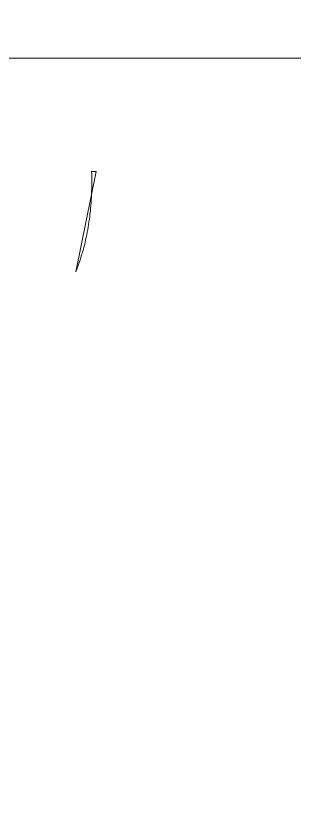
# Model space of a CAD drawing. Header units: centimetres. Extents: x -9.8 to 10, y -7 to 14.1.
# Drawn here: x 8.158 to 8.613, y -5.656 to -4.351 of the extents above; entities that cross this region are included whole.
import ezdxf

# ---------------------------------------------------------------- set-up
doc = ezdxf.new("R2010")
doc.units = ezdxf.units.CM
doc.header["$MEASUREMENT"] = 0
doc.layers.add('layer 1', color=7, linetype='Continuous')

msp = doc.modelspace()

# ---------------------------------------------------------------- linework, layer by layer
at = {"layer": 'layer 1', "color": 114, "lineweight": 9}
for points in [[(-9.82468, 2.6971), (-9.82468, 2.6971), (9.96952, 2.6971), (9.96952, 2.6971), (9.96952, 2.6971), (9.96952, 2.6971), (9.96952, -6.95964), (9.96952, -6.95964), (9.96952, -6.95964), (9.96952, -6.95964), (-9.82468, -6.95964), (-9.82468, -6.95964), (-9.82468, -6.95964), (-9.82468, -6.95964), (-9.82468, 2.6971), (-9.82468, 2.6971)], [(-9.57944, 2.4229), (-9.57944, 2.4229), (9.72428, 2.4229), (9.72428, 2.4229), (9.72428, 2.4229), (9.72428, 2.4229), (9.72428, -6.74336), (9.72428, -6.74336), (9.72428, -6.74336), (9.72428, -6.74336), (-9.57944, -6.74336), (-9.57944, -6.74336), (-9.57944, -6.74336), (-9.57944, -6.74336), (-9.57944, 2.4229), (-9.57944, 2.4229)]]:
    msp.add_open_spline(points, degree=3, knots=[0, 0, 0, 0, 0.2, 0.2, 0.2, 0.2, 0.4, 0.4, 0.4, 0.4, 0.6, 0.6, 0.6, 0.6, 1, 1, 1, 1], dxfattribs=at)
at = {"layer": 'layer 1', "color": 177, "lineweight": 9}
for points, knots in [([(8.2899, -4.42055), (8.2899, -4.42055), (8.5993, -4.42055), (8.5993, -4.42055), (8.5993, -4.42055), (8.5993, -4.42055), (9.59126, -4.42055), (9.59126, -4.42055), (9.59126, -4.42055), (9.59126, -4.42055), (9.59126, -2.13117), (9.59126, -2.13117), (9.59126, -2.13117), (9.59126, -2.13117), (8.5993, -2.13117), (8.5993, -2.13117), (8.5993, -2.13117), (8.5993, -2.13117), (8.2899, -2.13117), (8.2899, -2.13117), (8.2899, -2.13117), (8.2899, -2.13117), (7.30229, -2.13117), (7.30229, -2.13117), (7.30229, -2.13117), (7.30229, -2.13117), (7.30229, -4.42055), (7.30229, -4.42055), (7.30229, -4.42055), (7.30229, -4.42055), (8.2899, -4.42055), (8.2899, -4.42055)], [0, 0, 0, 0, 0.1111111, 0.1111111, 0.1111111, 0.1111111, 0.2222222, 0.2222222, 0.2222222, 0.2222222, 0.3333333, 0.3333333, 0.3333333, 0.3333333, 0.4444444, 0.4444444, 0.4444444, 0.4444444, 0.5555556, 0.5555556, 0.5555556, 0.5555556, 0.6666667, 0.6666667, 0.6666667, 0.6666667, 0.7777778, 0.7777778, 0.7777778, 0.7777778, 1, 1, 1, 1]), ([(8.2899, -6.70952), (8.2899, -6.70952), (8.5993, -6.70952), (8.5993, -6.70952), (8.5993, -6.70952), (8.5993, -6.70952), (9.59126, -6.70952), (9.59126, -6.70952), (9.59126, -6.70952), (9.59126, -6.70952), (9.59126, -4.42055), (9.59126, -4.42055), (9.59126, -4.42055), (9.59126, -4.42055), (8.5993, -4.42055), (8.5993, -4.42055), (8.5993, -4.42055), (8.5993, -4.42055), (8.2899, -4.42055), (8.2899, -4.42055), (8.2899, -4.42055), (8.2899, -4.42055), (7.30229, -4.42055), (7.30229, -4.42055), (7.30229, -4.42055), (7.30229, -4.42055), (7.30229, -6.70952), (7.30229, -6.70952), (7.30229, -6.70952), (7.30229, -6.70952), (8.2899, -6.70952), (8.2899, -6.70952)], [0, 0, 0, 0, 0.1111111, 0.1111111, 0.1111111, 0.1111111, 0.2222222, 0.2222222, 0.2222222, 0.2222222, 0.3333333, 0.3333333, 0.3333333, 0.3333333, 0.4444444, 0.4444444, 0.4444444, 0.4444444, 0.5555556, 0.5555556, 0.5555556, 0.5555556, 0.6666667, 0.6666667, 0.6666667, 0.6666667, 0.7777778, 0.7777778, 0.7777778, 0.7777778, 1, 1, 1, 1]), ([(8.25626, -4.77066), (8.25626, -4.77066), (8.25626, -4.77066), (8.25626, -4.77066), (8.25626, -4.77066), (8.25626, -4.77066), (8.25709, -4.76879), (8.25709, -4.76879), (8.25709, -4.76879), (8.25709, -4.76879), (8.25792, -4.76671), (8.25792, -4.76671), (8.25792, -4.76671), (8.25792, -4.76671), (8.25854, -4.76484), (8.25854, -4.76484), (8.25854, -4.76484), (8.25854, -4.76484), (8.25937, -4.76277), (8.25937, -4.76277), (8.25937, -4.76277), (8.25937, -4.76277), (8.25999, -4.7609), (8.25999, -4.7609), (8.25999, -4.7609), (8.25999, -4.7609), (8.26082, -4.75903), (8.26082, -4.75903), (8.26082, -4.75903), (8.26082, -4.75903), (8.26145, -4.75695), (8.26145, -4.75695), (8.26145, -4.75695), (8.26145, -4.75695), (8.26207, -4.75487), (8.26207, -4.75487), (8.26207, -4.75487), (8.26207, -4.75487), (8.2629, -4.75301), (8.2629, -4.75301), (8.2629, -4.75301), (8.2629, -4.75301), (8.26332, -4.75093), (8.26332, -4.75093), (8.26332, -4.75093), (8.26332, -4.75093), (8.26394, -4.74906), (8.26394, -4.74906), (8.26394, -4.74906), (8.26394, -4.74906), (8.26456, -4.74698), (8.26456, -4.74698), (8.26456, -4.74698), (8.26456, -4.74698), (8.26518, -4.74511), (8.26518, -4.74511), (8.26518, -4.74511), (8.26518, -4.74511), (8.26581, -4.74304), (8.26581, -4.74304), (8.26581, -4.74304), (8.26581, -4.74304), (8.26643, -4.74096), (8.26643, -4.74096), (8.26643, -4.74096), (8.26643, -4.74096), (8.26705, -4.73889), (8.26705, -4.73889), (8.26705, -4.73889), (8.26705, -4.73889), (8.26768, -4.73681), (8.26768, -4.73681), (8.26768, -4.73681), (8.26768, -4.73681), (8.2683, -4.73494), (8.2683, -4.73494), (8.2683, -4.73494), (8.2683, -4.73494), (8.26934, -4.73079), (8.26934, -4.73079), (8.26934, -4.73079), (8.26934, -4.73079), (8.27038, -4.72663), (8.27038, -4.72663), (8.27038, -4.72663), (8.27038, -4.72663), (8.27141, -4.72269), (8.27141, -4.72269), (8.27141, -4.72269), (8.27141, -4.72269), (8.27245, -4.71833), (8.27245, -4.71833), (8.27245, -4.71833), (8.27245, -4.71833), (8.27328, -4.71417), (8.27328, -4.71417), (8.27328, -4.71417), (8.27328, -4.71417), (8.27432, -4.71002), (8.27432, -4.71002), (8.27432, -4.71002), (8.27432, -4.71002), (8.27515, -4.70566), (8.27515, -4.70566), (8.27515, -4.70566), (8.27515, -4.70566), (8.27598, -4.7013), (8.27598, -4.7013), (8.27598, -4.7013), (8.27598, -4.7013), (8.2764, -4.69715), (8.2764, -4.69715), (8.2764, -4.69715), (8.2764, -4.69715), (8.27723, -4.69279), (8.27723, -4.69279), (8.27723, -4.69279), (8.27723, -4.69279), (8.27785, -4.68843), (8.27785, -4.68843), (8.27785, -4.68843), (8.27785, -4.68843), (8.27847, -4.68406), (8.27847, -4.68406), (8.27847, -4.68406), (8.27847, -4.68406), (8.2791, -4.6797), (8.2791, -4.6797), (8.2791, -4.6797), (8.2791, -4.6797), (8.27951, -4.67514), (8.27951, -4.67514), (8.27951, -4.67514), (8.27951, -4.67514), (8.28014, -4.67098), (8.28014, -4.67098), (8.28014, -4.67098), (8.28014, -4.67098), (8.28055, -4.66641), (8.28055, -4.66641), (8.28055, -4.66641), (8.28055, -4.66641), (8.28097, -4.66185), (8.28097, -4.66185), (8.28097, -4.66185), (8.28097, -4.66185), (8.28138, -4.65748), (8.28138, -4.65748), (8.28138, -4.65748), (8.28138, -4.65748), (8.28159, -4.65292), (8.28159, -4.65292), (8.28159, -4.65292), (8.28159, -4.65292), (8.2818, -4.64814), (8.2818, -4.64814), (8.2818, -4.64814), (8.2818, -4.64814), (8.282, -4.64378), (8.282, -4.64378), (8.282, -4.64378), (8.282, -4.64378), (8.28221, -4.639), (8.28221, -4.639), (8.28221, -4.639), (8.28221, -4.639), (8.28242, -4.63423), (8.28242, -4.63423), (8.28242, -4.63423), (8.28242, -4.63423), (8.28242, -4.62987), (8.28242, -4.62987), (8.28242, -4.62987), (8.28242, -4.62987), (8.28263, -4.62509), (8.28263, -4.62509), (8.28263, -4.62509), (8.28263, -4.62509), (8.28263, -4.62031), (8.28263, -4.62031), (8.28263, -4.62031), (8.28263, -4.62031), (8.28242, -4.61554), (8.28242, -4.61554), (8.28242, -4.61554), (8.28242, -4.61554), (8.28242, -4.61076), (8.28242, -4.61076), (8.28242, -4.61076), (8.28242, -4.61076), (8.28221, -4.60619), (8.28221, -4.60619), (8.28221, -4.60619), (8.28221, -4.60619), (8.2899, -4.60619), (8.2899, -4.60619), (8.2899, -4.60619), (8.25626, -4.77066), (8.25626, -4.77066)], [0, 0, 0, 0, 0.02, 0.02, 0.02, 0.02, 0.04, 0.04, 0.04, 0.04, 0.06, 0.06, 0.06, 0.06, 0.08, 0.08, 0.08, 0.08, 0.1, 0.1, 0.1, 0.1, 0.12, 0.12, 0.12, 0.12, 0.14, 0.14, 0.14, 0.14, 0.16, 0.16, 0.16, 0.16, 0.18, 0.18, 0.18, 0.18, 0.2, 0.2, 0.2, 0.2, 0.22, 0.22, 0.22, 0.22, 0.24, 0.24, 0.24, 0.24, 0.26, 0.26, 0.26, 0.26, 0.28, 0.28, 0.28, 0.28, 0.3, 0.3, 0.3, 0.3, 0.32, 0.32, 0.32, 0.32, 0.34, 0.34, 0.34, 0.34, 0.36, 0.36, 0.36, 0.36, 0.38, 0.38, 0.38, 0.38, 0.4, 0.4, 0.4, 0.4, 0.42, 0.42, 0.42, 0.42, 0.44, 0.44, 0.44, 0.44, 0.46, 0.46, 0.46, 0.46, 0.48, 0.48, 0.48, 0.48, 0.5, 0.5, 0.5, 0.5, 0.52, 0.52, 0.52, 0.52, 0.54, 0.54, 0.54, 0.54, 0.56, 0.56, 0.56, 0.56, 0.58, 0.58, 0.58, 0.58, 0.6, 0.6, 0.6, 0.6, 0.62, 0.62, 0.62, 0.62, 0.64, 0.64, 0.64, 0.64, 0.66, 0.66, 0.66, 0.66, 0.68, 0.68, 0.68, 0.68, 0.7, 0.7, 0.7, 0.7, 0.72, 0.72, 0.72, 0.72, 0.74, 0.74, 0.74, 0.74, 0.76, 0.76, 0.76, 0.76, 0.78, 0.78, 0.78, 0.78, 0.8, 0.8, 0.8, 0.8, 0.82, 0.82, 0.82, 0.82, 0.84, 0.84, 0.84, 0.84, 0.86, 0.86, 0.86, 0.86, 0.88, 0.88, 0.88, 0.88, 0.9, 0.9, 0.9, 0.9, 0.92, 0.92, 0.92, 0.92, 0.94, 0.94, 0.94, 0.94, 0.96, 0.96, 0.96, 0.96, 1, 1, 1, 1.167875, 1.167875, 1.167875, 1.167875])]:
    msp.add_open_spline(points, degree=3, knots=knots, dxfattribs=at)

doc.saveas('drawing.dxf')
